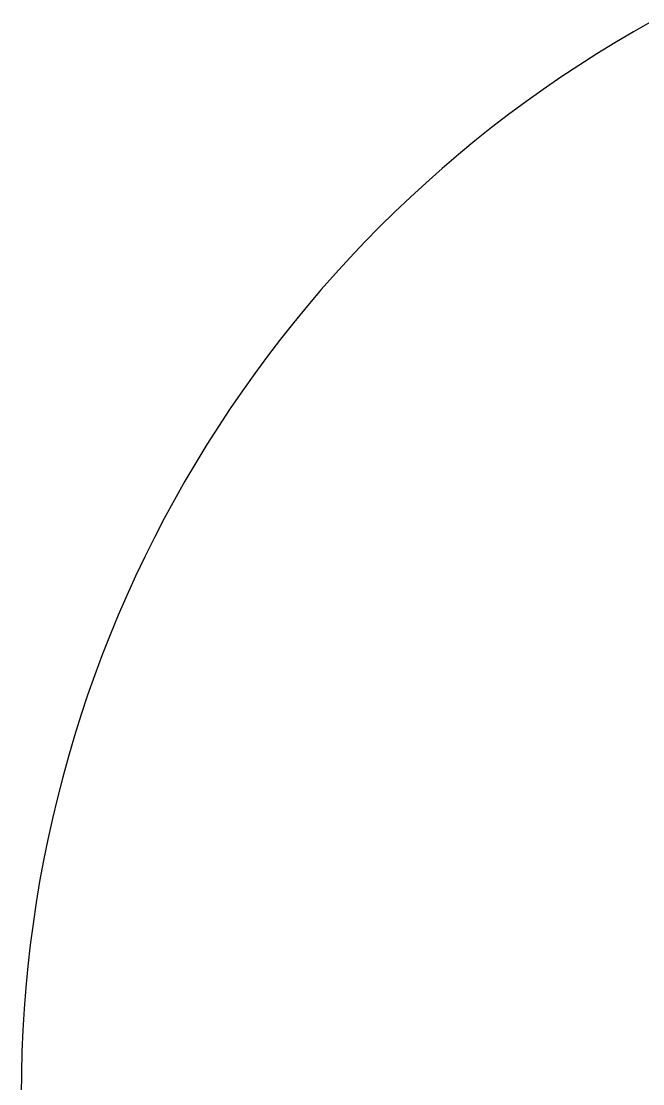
# Model space of a CAD drawing. Extents: x -7969574682030 to 12623199112121, y -20326424137810 to 266349656341.
# Drawn here: x -7969574682030 to -2752672321701, y -9951096761737 to -1029902998766 of the extents above; entities that cross this region are included whole.
import ezdxf

# ---------------------------------------------------------------- set-up
doc = ezdxf.new("R2010")
doc.units = 0

msp = doc.modelspace()

# ---------------------------------------------------------------- linework, layer by layer
at = {"layer": '5'}
for p, q in [((-2674516184580.453125, -1029902998765.945312), (-2830828458822.164062, -1118558978761.017578)), ((-2830828458822.164062, -1118558978761.017578), (-2985569665751.416992, -1209929481362.132812)), ((-2985569665751.416992, -1209929481362.132812), (-3138692669697.571289, -1303986674229.073242)), ((-3138692669697.571289, -1303986674229.073242), (-3290150827910.286133, -1400701906629.738281)), ((-3290150827910.286133, -1400701906629.738281), (-3439898004767.363281, -1500045718167.4375)), ((-3439898004767.363281, -1500045718167.4375), (-3587888585828.097656, -1601987847754.810547)), ((-3587888585828.097656, -1601987847754.810547), (-3734077491727.880859, -1706497242831.649414)), ((-3734077491727.880859, -1706497242831.649414), (-3878420191909.811523, -1813542068823.808594)), ((-3878420191909.811523, -1813542068823.808594), (-4020872718189.135742, -1923089718840.324219)), ((-4020872718189.135742, -1923089718840.324219), (-4161391678146.379883, -2035106823605.789062)), ((-4161391678146.379883, -2035106823605.789062), (-4299934268345.101562, -2149559261624.957031)), ((-4299934268345.101562, -2149559261624.957031), (-4436458287370.235352, -2266412169576.481445)), ((-4436458287370.235352, -2266412169576.481445), (-4570922148683.047852, -2385629952932.620117)), ((-4570922148683.047852, -2385629952932.620117), (-4703284893288.801758, -2507176296801.675781)), ((-4703284893288.801758, -2507176296801.675781), (-4833506202213.262695, -2631014176989.857422)), ((-4833506202213.262695, -2631014176989.857422), (-4961546408784.25, -2757105871279.216797)), ((-4961546408784.25, -2757105871279.216797), (-5087366510714.490234, -2885412970918.195312)), ((-5087366510714.490234, -2885412970918.195312), (-5210928181982.086914, -3015896392321.302734)), ((-5210928181982.086914, -3015896392321.302734), (-5332193784505.00293, -3148516388974.359375)), ((-5332193784505.00293, -3148516388974.359375), (-5451126379605.983398, -3283232563541.664062)), ((-5451126379605.983398, -3283232563541.664062), (-5567689739264.435547, -3420003880171.420898)), ((-5567689739264.435547, -3420003880171.420898), (-5681848357151.831055, -3558788676995.648438)), ((-5681848357151.831055, -3558788676995.648438), (-5793567459447.282227, -3699544678820.795898)), ((-5793567459447.282227, -3699544678820.795898), (-5902813015429.982422, -3842229010005.173828)), ((-5902813015429.982422, -3842229010005.173828), (-6009551747845.293945, -3986798207519.288086)), ((-6009551747845.293945, -3986798207519.288086), (-6113751143041.322266, -4133208234185.102539)), ((-6113751143041.322266, -4133208234185.102539), (-6215379460872.886719, -4281414492090.189453)), ((-6215379460872.886719, -4281414492090.189453), (-6314405744369.880859, -4431371836172.682617)), ((-6314405744369.880859, -4431371836172.682617), (-6410799829167.061523, -4583034587972.907227)), ((-6410799829167.061523, -4583034587972.907227), (-6504532352692.40918, -4736356549547.472656)), ((-6504532352692.40918, -4736356549547.472656), (-6595574763111.250977, -4891291017541.621094)), ((-6595574763111.250977, -4891291017541.621094), (-6683899328023.426758, -5047790797415.515625)), ((-6683899328023.426758, -5047790797415.515625), (-6769479142910.84082, -5205808217820.161133)), ((-6769479142910.84082, -5205808217820.161133), (-6852288139332.850586, -5365295145118.550781)), ((-6852288139332.850586, -5365295145118.550781), (-6932301092866.958008, -5526202998047.646484)), ((-6932301092866.958008, -5526202998047.646484), (-7009493630792.413086, -5688482762516.695312)), ((-7009493630792.413086, -5688482762516.695312), (-7083842239514.379883, -5852085006537.400391)), ((-7083842239514.379883, -5852085006537.400391), (-7155324271726.413086, -6016959895281.381836)), ((-7155324271726.413086, -6016959895281.381836), (-7223917953309.038086, -6183057206260.349609)), ((-7223917953309.038086, -6183057206260.349609), (-7289602389962.362305, -6350326344624.358398)), ((-7289602389962.362305, -6350326344624.358398), (-7352357573570.68457, -6518716358573.489258)), ((-7352357573570.68457, -6518716358573.489258), (-7412164388297.149414, -6688175954878.262695)), ((-7412164388297.149414, -6688175954878.262695), (-7469004616406.631836, -6858653514504.050781)), ((-7469004616406.631836, -6858653514504.050781), (-7522860943815.02832, -7030097108334.740234)), ((-7522860943815.02832, -7030097108334.740234), (-7573716965363.288086, -7202454512990.836914)), ((-7573716965363.288086, -7202454512990.836914), (-7621557189814.59668, -7375673226737.21875)), ((-7621557189814.59668, -7375673226737.21875), (-7666367044573.147461, -7549700485475.670898)), ((-7666367044573.147461, -7549700485475.670898), (-7708132880123.09668, -7724483278817.341797)), ((-7708132880123.09668, -7724483278817.341797), (-7746841974186.342773, -7899968366230.21875)), ((-7746841974186.342773, -7899968366230.21875), (-7782482535597.848633, -8076102293256.71582)), ((-7782482535597.848633, -8076102293256.71582), (-7815043707897.350586, -8252831407796.410156)), ((-7815043707897.350586, -8252831407796.410156), (-7844515572636.34082, -8430101876449.000977)), ((-7844515572636.34082, -8430101876449.000977), (-7870889152399.319336, -8607859700912.478516)), ((-7870889152399.319336, -8607859700912.478516), (-7894156413538.401367, -8786050734431.53125)), ((-7894156413538.401367, -8786050734431.53125), (-7914310268620.450195, -8964620698291.175781)), ((-7914310268620.450195, -8964620698291.175781), (-7931344578585.973633, -9143515198350.570312)), ((-7931344578585.973633, -9143515198350.570312), (-7945254154619.139648, -9322679741612.009766)), ((-7945254154619.139648, -9322679741612.009766), (-7956034759728.344727, -9502059752820.007812)), ((-7956034759728.344727, -9502059752820.007812), (-7963683110036.836914, -9681600591085.460938)), ((-7963683110036.836914, -9681600591085.460938), (-7968196875783.022461, -9861247566529.777344)), ((-7968196875783.022461, -9861247566529.777344), (-7969574682030.129883, -10040945956943.960938))]:
    msp.add_line(p, q, dxfattribs=at)

doc.saveas('drawing.dxf')
